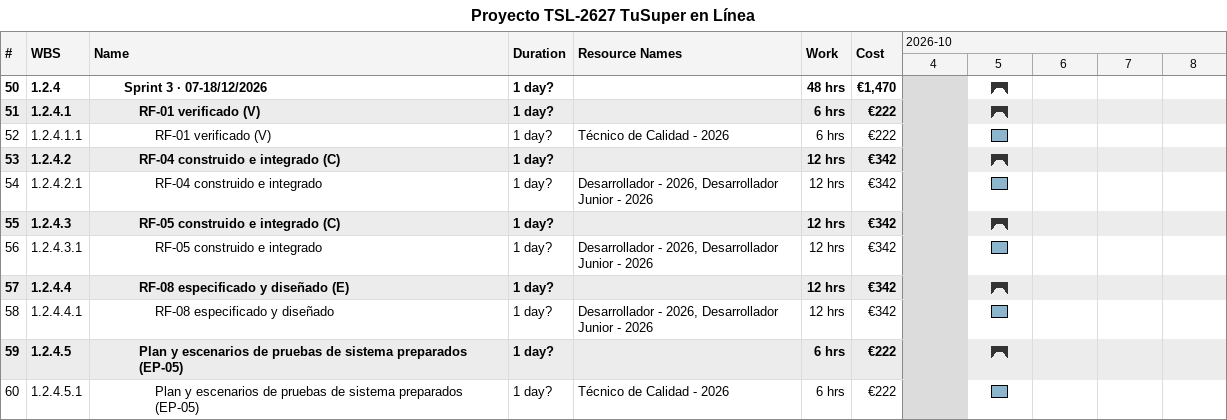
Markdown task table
Proyecto TSL-2627 TuSuper en Línea

| ID | WBS | Task | Duration | Start | Finish | Resources | Work (h) | Cost (€) |
|---|---|---|---|---|---|---|---|---|
| 50 | 1.2.4 | **Sprint 3 · 07-18/12/2026** | 1d? | 2026-10-05 | 2026-10-05 |  | 48 | 1470 |
| 51 | 1.2.4.1 | **RF-01 verificado (V)** | 1d? | 2026-10-05 | 2026-10-05 |  | 6 | 222 |
| 52 | 1.2.4.1.1 | RF-01 verificado (V) | 1d? | 2026-10-05 | 2026-10-05 | Técnico de Calidad - 2026 | 6 | 222 |
| 53 | 1.2.4.2 | **RF-04 construido e integrado (C)** | 1d? | 2026-10-05 | 2026-10-05 |  | 12 | 342 |
| 54 | 1.2.4.2.1 | RF-04 construido e integrado | 1d? | 2026-10-05 | 2026-10-05 | Desarrollador - 2026, Desarrollador Junior - 2026 | 12 | 342 |
| 55 | 1.2.4.3 | **RF-05 construido e integrado (C)** | 1d? | 2026-10-05 | 2026-10-05 |  | 12 | 342 |
| 56 | 1.2.4.3.1 | RF-05 construido e integrado | 1d? | 2026-10-05 | 2026-10-05 | Desarrollador - 2026, Desarrollador Junior - 2026 | 12 | 342 |
| 57 | 1.2.4.4 | **RF-08 especificado y diseñado (E)** | 1d? | 2026-10-05 | 2026-10-05 |  | 12 | 342 |
| 58 | 1.2.4.4.1 | RF-08 especificado y diseñado | 1d? | 2026-10-05 | 2026-10-05 | Desarrollador - 2026, Desarrollador Junior - 2026 | 12 | 342 |
| 59 | 1.2.4.5 | **Plan y escenarios de pruebas de sistema preparados (EP-05)** | 1d? | 2026-10-05 | 2026-10-05 |  | 6 | 222 |
| 60 | 1.2.4.5.1 | Plan y escenarios de pruebas de sistema preparados (EP-05) | 1d? | 2026-10-05 | 2026-10-05 | Técnico de Calidad - 2026 | 6 | 222 |
